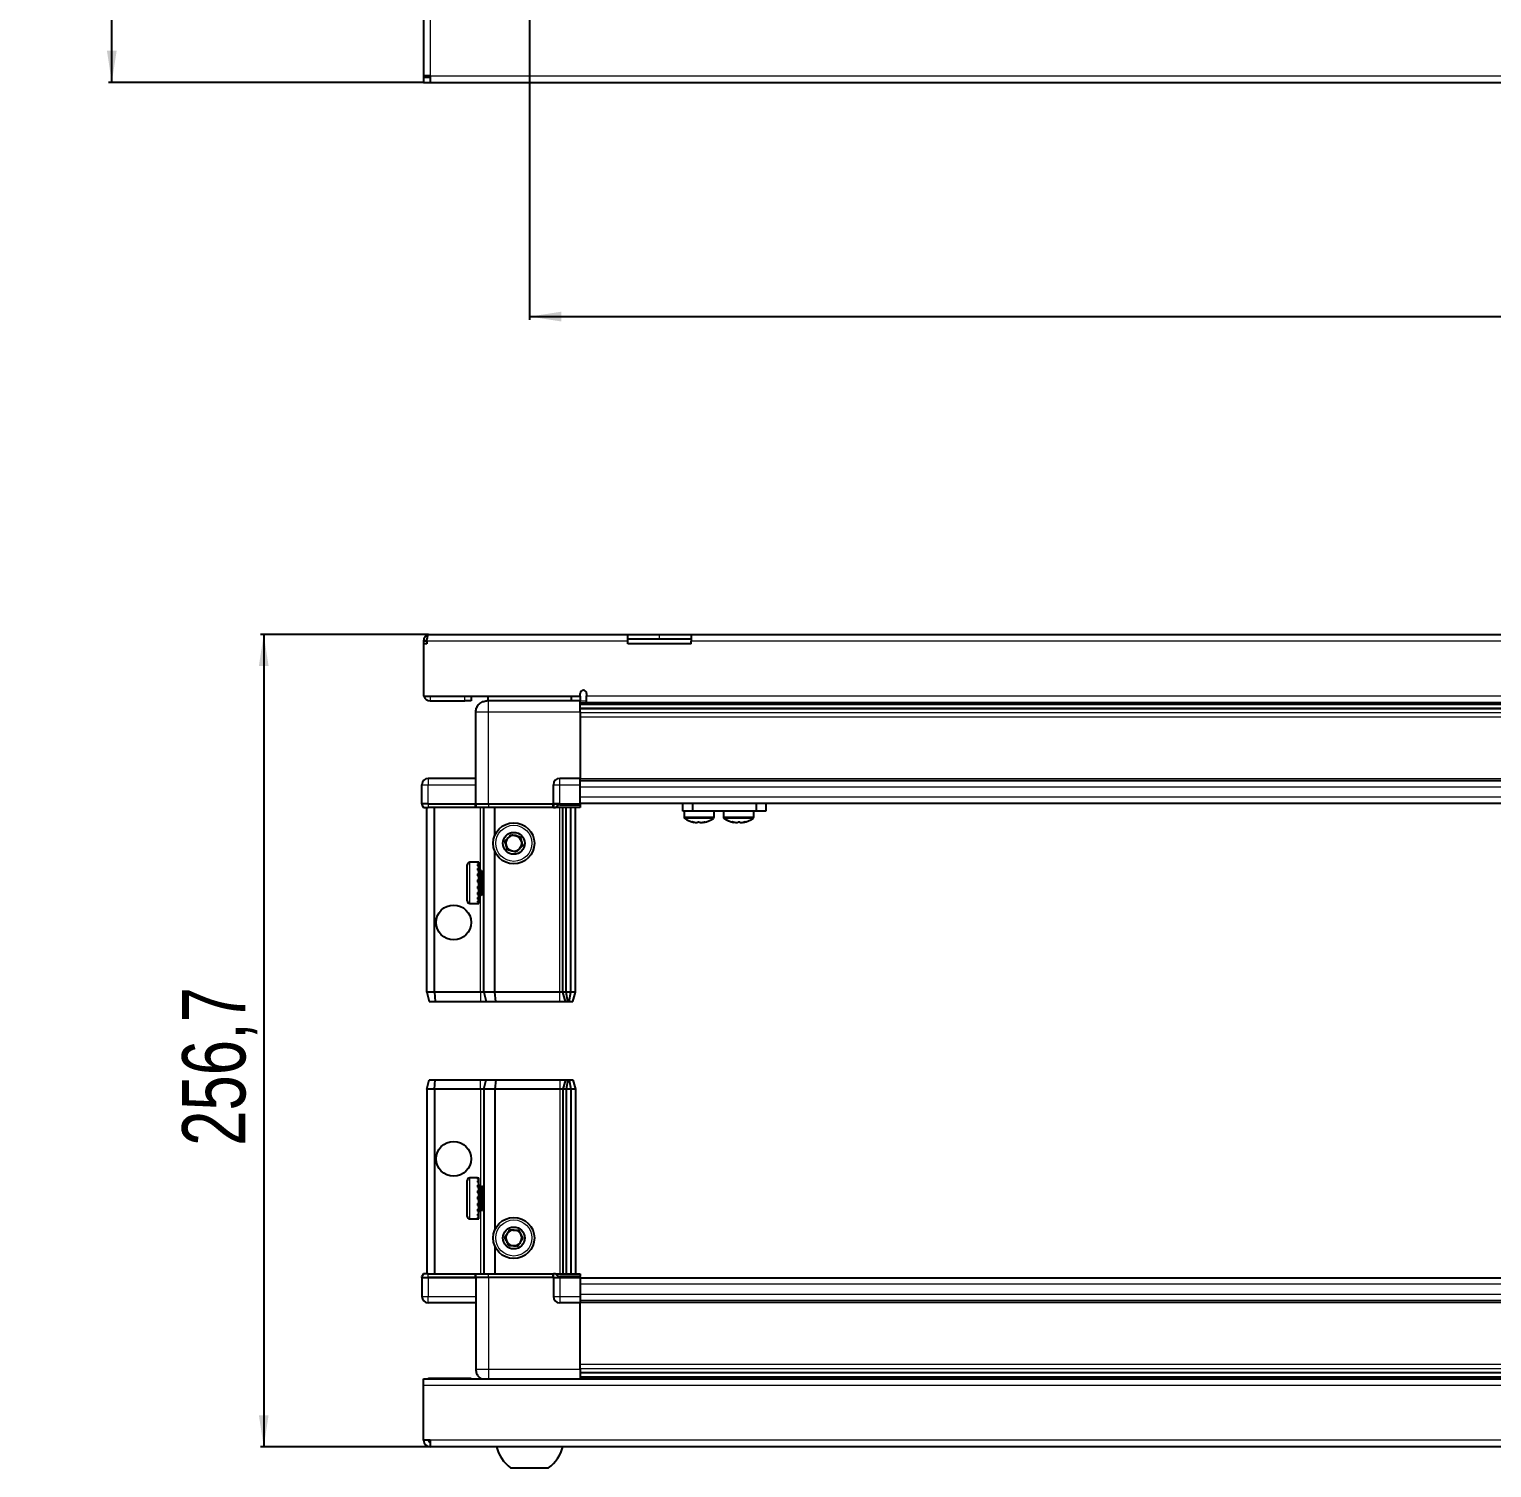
# Model space of a CAD drawing. Header units: millimetres. Extents: x 834 to 3118, y 640 to 2036.
# Drawn here: x 833.7 to 1295.8, y 639.5 to 1094 of the extents above; entities that cross this region are included whole.
import ezdxf

# ---------------------------------------------------------------- set-up
doc = ezdxf.new("R2010")
doc.units = ezdxf.units.MM
doc.layers.add('FORMAT', color=7, linetype='Continuous')
doc.styles.add('SLDTEXTSTYLE0', font='TXT', dxfattribs={"width": 0.75})
doc.dimstyles.new('SLDDIMSTYLE0', dxfattribs={"dimtxt": 20, "dimasz": 10, "dimexe": 0, "dimexo": 0.0625, "dimgap": 5, "dimtad": 2, "dimdec": 1, "dimrnd": 1e-09, "dimzin": 12, "dimdsep": 46, "dimtxsty": 'SLDTEXTSTYLE0', "dimsah": 1, "dimcen": 0.09, "dimadec": 0, "dimazin": 3, "dimtfac": 1, "dimtofl": 0, "dimtmove": 0, "dimatfit": 3, "dimfxl": 0, "dimfrac": 2, "dimtolj": 1, "dimtzin": 12, "dimarcsym": 0})

# ---------------------------------------------------------------- blocks, each defined once
blk = doc.blocks.new('_D')
at = {"layer": 'FORMAT'}
for p, q in [((958.31, 1876.26), (858.82, 1876.26)), ((859.82, 1077.26), (859.82, 1876.26)), ((958.31, 1077.26), (858.82, 1077.26))]:
    blk.add_line(p, q, dxfattribs=at)
for points in [[(859.82, 1876.26), (858.29, 1866.26), (861.36, 1866.26)], [(859.82, 1077.26), (861.36, 1087.26), (858.29, 1087.26)]]:
    blk.add_solid(points, dxfattribs=at)
at = {"layer": 'FORMAT', "insert": (834.04, 1454.59), "char_height": 20, "attachment_point": 1, "rotation": 90, "style": 'SLDTEXTSTYLE0'}
blk.add_mtext('799', dxfattribs=at)
blk = doc.blocks.new('_D_2')
at = {"layer": 'FORMAT'}
for p, q in [((991.82, 1117.75), (991.82, 1002.26)), ((1723.82, 1117.75), (1723.82, 1002.26)), ((991.82, 1003.26), (1723.82, 1003.26))]:
    blk.add_line(p, q, dxfattribs=at)
for points in [[(991.82, 1003.26), (1001.82, 1001.72), (1001.82, 1004.8)], [(1723.82, 1003.26), (1713.82, 1004.8), (1713.82, 1001.72)]]:
    blk.add_solid(points, dxfattribs=at)
at = {"layer": 'FORMAT', "insert": (1335.66, 1029.04), "char_height": 20, "attachment_point": 1, "style": 'SLDTEXTSTYLE0'}
blk.add_mtext('732', dxfattribs=at)
blk = doc.blocks.new('_D_8')
at = {"layer": 'FORMAT'}
for p, q in [((959.91, 902.84), (906.82, 902.84)), ((907.82, 902.84), (907.82, 646.14)), ((960.41, 646.14), (906.82, 646.14))]:
    blk.add_line(p, q, dxfattribs=at)
for points in [[(907.82, 902.84), (906.29, 892.84), (909.36, 892.84)], [(907.82, 646.14), (909.36, 656.14), (906.29, 656.14)]]:
    blk.add_solid(points, dxfattribs=at)
at = {"layer": 'FORMAT', "insert": (882.04, 741.24), "char_height": 20, "attachment_point": 1, "rotation": 90, "style": 'SLDTEXTSTYLE0'}
blk.add_mtext('256,7', dxfattribs=at)

msp = doc.modelspace()

# ---------------------------------------------------------------- linework, layer by layer
at = {"color": 7, "linetype": 'Continuous', "lineweight": 25}
for p, q in [((958.32, 1874.16), (958.32, 1079.36)), ((960.42, 1079.36), (958.32, 1079.36)), ((958.32, 1079.36), (958.32, 1078.76)), ((958.32, 1078.76), (958.32, 1077.26)), ((960.42, 1078.76), (958.32, 1078.76)), ((958.32, 1077.26), (960.42, 1077.26)), ((960.42, 1079.36), (960.42, 1077.26)), ((960.42, 1077.26), (1755.22, 1077.26)), ((959.92, 902.84), (1022.82, 902.84)), ((1022.82, 900.74), (1022.82, 902.84)), ((1022.82, 902.84), (1032.82, 902.84)), ((1032.82, 901.34), (1022.82, 901.34)), ((1032.82, 902.84), (1042.82, 902.84)), ((1042.82, 901.34), (1032.82, 901.34)), ((1042.82, 902.84), (1672.82, 902.84)), ((1042.82, 902.84), (1042.82, 900.74)), ((959.32, 900.74), (958.32, 900.74)), ((958.32, 900.74), (958.32, 899.84)), ((958.32, 899.84), (958.32, 883.34)), ((959.32, 899.84), (958.32, 899.84)), ((959.32, 900.74), (959.32, 899.84)), ((1022.82, 899.84), (1022.82, 900.74)), ((1042.82, 899.84), (1022.82, 899.84)), ((1042.82, 899.84), (1042.82, 900.74)), ((958.32, 883.34), (1007.82, 883.34)), ((973.32, 883.34), (973.32, 881.84)), ((978.57, 883.34), (978.57, 881.84)), ((1005.07, 881.84), (1005.07, 883.34)), ((1007.82, 883.34), (1007.82, 884.19)), ((1007.82, 883.34), (1007.82, 881.84)), ((1009.82, 884.19), (1009.82, 883.44)), ((1009.82, 881.34), (1009.82, 883.44)), ((960.42, 881.84), (971.32, 881.84)), ((973.32, 881.84), (971.32, 881.84)), ((974.82, 849.34), (974.82, 878.34)), ((1007.82, 881.84), (978.82, 881.84)), ((1007.82, 881.19), (1031.7, 881.19)), ((1707.82, 879.39), (1007.82, 879.39)), ((1707.82, 879.36), (1007.82, 879.36)), ((1007.82, 878.34), (1007.82, 857.34)), ((1009.82, 881.34), (1705.82, 881.34)), ((1026.33, 881.34), (1026.33, 881.19)), ((1026.49, 881.34), (1026.49, 881.19)), ((1026.69, 881.34), (1026.69, 881.19)), ((1027.24, 881.34), (1027.24, 881.19)), ((1027.66, 881.34), (1027.66, 881.19)), ((1028.55, 881.34), (1028.55, 881.19)), ((1029.13, 881.34), (1029.13, 881.19)), ((1030.27, 881.34), (1030.27, 881.19)), ((1030.96, 881.34), (1030.96, 881.19)), ((1031.7, 881.19), (1032.24, 881.19)), ((1032.24, 881.34), (1032.24, 881.19)), ((1032.24, 881.19), (1032.25, 881.19)), ((1032.25, 881.19), (1032.98, 881.19)), ((1032.43, 881.34), (1032.43, 881.19)), ((1032.93, 881.34), (1032.93, 881.19)), ((1032.98, 881.34), (1032.98, 881.19)), ((1032.98, 881.19), (1033.95, 881.19)), ((1032.98, 881.19), (1032.98, 881.19)), ((1033.95, 881.19), (1681.7, 881.19)), ((1034.27, 881.34), (1034.27, 881.19)), ((1034.28, 881.34), (1034.28, 881.19)), ((1034.98, 881.34), (1034.98, 881.19)), ((1036.16, 881.34), (1036.16, 881.19)), ((1036.77, 881.34), (1036.77, 881.19)), ((1037.72, 881.34), (1037.72, 881.19)), ((1038.17, 881.34), (1038.17, 881.19)), ((1038.8, 881.34), (1038.8, 881.19)), ((1039.05, 881.34), (1039.05, 881.19)), ((1039.3, 881.34), (1039.3, 881.19)), ((1039.32, 881.34), (1039.32, 881.19)), ((957.82, 849.34), (957.82, 855.34)), ((974.82, 857.34), (959.82, 857.34)), ((999.32, 849.34), (999.32, 855.34)), ((1007.82, 857.34), (1001.32, 857.34)), ((1007.82, 855.34), (1007.82, 857.34)), ((1007.82, 856.69), (1707.82, 856.69)), ((1007.82, 849.34), (1007.82, 855.34)), ((957.82, 849.34), (957.82, 849)), ((959.82, 849.34), (957.82, 849.34)), ((957.82, 849.34), (957.82, 849)), ((957.82, 849.34), (957.82, 849.34)), ((957.82, 849), (958.32, 848.14)), ((957.82, 849), (958.32, 848.14)), ((958.32, 848.14), (959.82, 848.14)), ((959.32, 789.84), (959.32, 848.14)), ((959.82, 849.34), (974.62, 849.34)), ((974.62, 848.14), (959.82, 848.14)), ((961.82, 789.84), (961.82, 848.14)), ((974.62, 849.34), (974.82, 849.34)), ((974.82, 848.14), (974.62, 848.14)), ((974.82, 849.34), (974.82, 848.14)), ((974.82, 849.34), (978.82, 849.34)), ((978.82, 848.14), (974.82, 848.14)), ((977.32, 789.84), (977.32, 848.14)), ((978.82, 849.34), (999.12, 849.34)), ((999.12, 848.14), (978.82, 848.14)), ((980.82, 839.34), (980.82, 848.14)), ((999.12, 849.34), (999.32, 849.34)), ((999.32, 848.14), (999.12, 848.14)), ((999.32, 849.34), (999.32, 848.14)), ((1001.32, 849.34), (999.32, 849.34)), ((999.32, 849.34), (1001.32, 849.34)), ((999.32, 848.14), (1000, 848.14)), ((1007.82, 848.14), (1000, 848.14)), ((1001.32, 849.34), (1007.82, 849.34)), ((1001.32, 849), (1007.82, 849)), ((1002.32, 789.84), (1002.32, 848.14)), ((1003.32, 789.84), (1003.32, 848.14)), ((1004.82, 789.84), (1004.82, 848.14)), ((1006.32, 789.84), (1006.32, 848.14)), ((1007.82, 849.49), (1707.82, 849.49)), ((1007.82, 849.34), (1007.82, 849)), ((1007.82, 849), (1007.82, 848.14)), ((1040.27, 846.99), (1040.27, 849.49)), ((1043.27, 846.99), (1040.27, 846.99)), ((1040.62, 846.99), (1040.62, 845.08)), ((1043.27, 849.49), (1043.27, 846.99)), ((1063.47, 846.99), (1043.27, 846.99)), ((1050.12, 845.08), (1050.12, 846.99)), ((1053.07, 846.99), (1053.07, 845.08)), ((1053.12, 846.99), (1053.12, 845.08)), ((1062.62, 845.08), (1062.62, 846.99)), ((1063.47, 846.99), (1063.47, 849.49)), ((1066.47, 846.99), (1063.47, 846.99)), ((1066.47, 849.49), (1066.47, 846.99)), ((980.82, 789.84), (980.82, 834.34)), ((972.12, 818.64), (972.12, 830.04)), ((975.82, 830.84), (972.92, 830.84)), ((975.32, 830.74), (975.82, 830.74)), ((975.32, 830.74), (975.32, 830.58)), ((975.32, 830.58), (975.82, 830.58)), ((975.32, 830.09), (975.82, 830.09)), ((975.32, 830.09), (975.32, 829.71)), ((975.32, 829.71), (975.82, 829.71)), ((975.32, 828.87), (975.82, 828.87)), ((975.32, 828.87), (975.32, 828.32)), ((975.32, 828.32), (975.82, 828.32)), ((975.32, 827.21), (975.82, 827.21)), ((975.32, 827.21), (975.32, 826.53)), ((975.82, 830.74), (975.82, 830.84)), ((975.82, 830.58), (975.82, 830.74)), ((975.82, 830.09), (975.82, 830.58)), ((975.82, 829.71), (975.82, 830.09)), ((975.82, 828.87), (975.82, 829.71)), ((975.82, 828.32), (975.82, 828.87)), ((975.92, 828.74), (975.82, 828.74)), ((975.82, 827.21), (975.82, 828.32)), ((975.82, 826.53), (975.82, 827.21)), ((975.92, 827.22), (975.92, 828.74)), ((975.92, 819.94), (975.92, 827.22)), ((976.81, 827.65), (976.32, 828.34)), ((976.32, 820.34), (976.32, 828.34)), ((977.29, 828.34), (976.81, 827.65)), ((976.81, 821.03), (976.81, 827.65)), ((977.32, 828.34), (977.29, 828.34)), ((977.29, 820.34), (977.29, 828.34)), ((975.32, 826.53), (975.82, 826.53)), ((975.32, 825.27), (975.82, 825.27)), ((975.32, 825.27), (975.32, 824.53)), ((975.32, 824.97), (975.82, 824.97)), ((975.32, 824.53), (975.82, 824.53)), ((975.32, 823.24), (975.82, 823.24)), ((975.32, 823.24), (975.32, 822.52)), ((975.32, 823.1), (975.82, 823.1)), ((975.32, 822.52), (975.82, 822.52)), ((975.82, 825.27), (975.82, 826.53)), ((975.82, 824.97), (975.82, 825.27)), ((975.82, 823.24), (975.82, 824.53)), ((975.82, 822.52), (975.82, 823.1)), ((975.82, 821.31), (975.82, 822.52)), ((972.92, 817.84), (975.82, 817.84)), ((975.32, 821.31), (975.82, 821.31)), ((975.32, 821.31), (975.32, 820.68)), ((975.32, 820.68), (975.82, 820.68)), ((975.32, 819.68), (975.82, 819.68)), ((975.32, 819.68), (975.32, 819.2)), ((975.32, 819.2), (975.82, 819.2)), ((975.32, 818.51), (975.82, 818.51)), ((975.32, 818.51), (975.32, 818.22)), ((975.32, 818.22), (975.82, 818.22)), ((975.32, 817.9), (975.82, 817.9)), ((975.32, 817.9), (975.32, 817.84)), ((975.32, 817.84), (975.82, 817.84)), ((975.82, 820.68), (975.82, 821.31)), ((975.82, 819.68), (975.82, 820.68)), ((975.82, 819.94), (975.92, 819.94)), ((975.82, 819.2), (975.82, 819.68)), ((975.82, 818.51), (975.82, 819.2)), ((975.82, 818.22), (975.82, 818.51)), ((975.82, 817.9), (975.82, 818.22)), ((975.82, 817.84), (975.82, 817.9)), ((975.82, 817.84), (975.82, 817.84)), ((976.32, 820.34), (976.81, 821.03)), ((976.81, 821.03), (977.29, 820.34)), ((977.29, 820.34), (977.32, 820.34)), ((961.82, 789.84), (959.32, 789.84)), ((959.32, 789.84), (960.13, 786.84)), ((960.13, 786.84), (961.98, 786.84)), ((976.32, 789.84), (961.82, 789.84)), ((961.82, 789.84), (961.98, 786.84)), ((961.98, 786.84), (976.32, 786.84)), ((977.32, 789.84), (976.32, 789.84)), ((976.32, 786.84), (978.13, 786.84)), ((980.82, 789.84), (977.32, 789.84)), ((977.32, 789.84), (978.13, 786.84)), ((978.13, 786.84), (981.16, 786.84)), ((1001.32, 789.84), (980.82, 789.84)), ((981.16, 786.84), (980.82, 789.84)), ((981.16, 786.84), (1001.32, 786.84)), ((1002.32, 789.84), (1001.32, 789.84)), ((1001.32, 786.84), (1003.13, 786.84)), ((1003.32, 789.84), (1002.32, 789.84)), ((1003.13, 786.84), (1002.32, 789.84)), ((1003.13, 786.84), (1003.87, 786.84)), ((1004.82, 789.84), (1003.32, 789.84)), ((1003.87, 786.84), (1003.32, 789.84)), ((1003.87, 786.84), (1004.37, 786.84)), ((1004.37, 786.84), (1004.82, 789.84)), ((1004.37, 786.84), (1005.52, 786.84)), ((1006.32, 789.84), (1004.82, 789.84)), ((1005.52, 786.84), (1006.32, 789.84)), ((959.32, 759.14), (960.13, 762.14)), ((959.32, 759.14), (959.32, 700.84)), ((961.82, 759.14), (959.32, 759.14)), ((960.13, 762.14), (961.98, 762.14)), ((961.82, 759.14), (961.98, 762.14)), ((976.32, 759.14), (961.82, 759.14)), ((961.82, 759.14), (961.82, 700.84)), ((961.98, 762.14), (976.32, 762.14)), ((976.32, 762.14), (978.13, 762.14)), ((977.32, 759.14), (976.32, 759.14)), ((977.32, 759.14), (978.13, 762.14)), ((980.82, 759.14), (977.32, 759.14)), ((977.32, 759.14), (977.32, 700.84)), ((978.13, 762.14), (981.16, 762.14)), ((981.16, 762.14), (980.82, 759.14)), ((980.82, 759.14), (980.82, 714.64)), ((1001.32, 759.14), (980.82, 759.14)), ((981.16, 762.14), (1001.32, 762.14)), ((1001.32, 762.14), (1003.13, 762.14)), ((1002.32, 759.14), (1001.32, 759.14)), ((1003.13, 762.14), (1002.32, 759.14)), ((1003.32, 759.14), (1002.32, 759.14)), ((1002.32, 759.14), (1002.32, 700.84)), ((1003.13, 762.14), (1003.87, 762.14)), ((1003.87, 762.14), (1003.32, 759.14)), ((1003.32, 759.14), (1003.32, 700.84)), ((1004.82, 759.14), (1003.32, 759.14)), ((1003.87, 762.14), (1004.37, 762.14)), ((1004.37, 762.14), (1004.82, 759.14)), ((1004.37, 762.14), (1005.52, 762.14)), ((1004.82, 759.14), (1004.82, 700.84)), ((1006.32, 759.14), (1004.82, 759.14)), ((1005.52, 762.14), (1006.32, 759.14)), ((1006.32, 759.14), (1006.32, 700.84)), ((972.12, 718.94), (972.12, 730.34)), ((975.32, 731.14), (972.92, 731.14)), ((975.32, 731.14), (975.32, 731.13)), ((975.32, 731.13), (975.82, 731.13)), ((975.32, 730.94), (975.82, 730.94)), ((975.32, 730.94), (975.32, 730.72)), ((975.32, 730.72), (975.82, 730.72)), ((975.32, 730.15), (975.82, 730.15)), ((975.32, 730.15), (975.32, 729.72)), ((975.82, 730.94), (975.82, 731.13)), ((975.82, 730.72), (975.82, 730.94)), ((975.82, 730.15), (975.82, 730.72)), ((975.82, 729.72), (975.82, 730.15)), ((975.32, 729.72), (975.82, 729.72)), ((975.32, 728.81), (975.82, 728.81)), ((975.32, 728.81), (975.32, 728.22)), ((975.32, 728.22), (975.82, 728.22)), ((975.32, 727.07), (975.82, 727.07)), ((975.32, 727.07), (975.32, 726.37)), ((975.32, 726.37), (975.82, 726.37)), ((975.82, 728.81), (975.82, 729.72)), ((975.92, 729.04), (975.82, 729.04)), ((975.82, 728.22), (975.82, 728.81)), ((975.82, 727.07), (975.82, 728.22)), ((975.82, 726.37), (975.82, 727.07)), ((975.82, 725.09), (975.82, 726.37)), ((975.92, 720.24), (975.92, 729.04)), ((976.81, 727.95), (976.32, 728.64)), ((976.32, 720.64), (976.32, 728.64)), ((977.29, 728.64), (976.81, 727.95)), ((976.81, 721.33), (976.81, 727.95)), ((977.32, 728.64), (977.29, 728.64)), ((977.29, 720.64), (977.29, 728.64)), ((975.32, 725.09), (975.82, 725.09)), ((975.32, 725.09), (975.32, 724.35)), ((975.32, 724.94), (975.82, 724.94)), ((975.32, 724.44), (975.82, 724.44)), ((975.32, 724.35), (975.82, 724.35)), ((975.32, 723.06), (975.82, 723.06)), ((975.32, 723.06), (975.32, 722.36)), ((975.32, 722.36), (975.82, 722.36)), ((975.32, 721.19), (975.82, 721.19)), ((975.32, 721.19), (975.32, 720.59)), ((975.82, 724.94), (975.82, 725.09)), ((975.82, 724.35), (975.82, 724.44)), ((975.82, 723.06), (975.82, 724.35)), ((975.82, 722.36), (975.82, 723.06)), ((975.82, 721.19), (975.82, 722.36)), ((975.82, 720.59), (975.82, 721.19)), ((976.32, 720.64), (976.81, 721.33)), ((976.81, 721.33), (977.29, 720.64)), ((972.92, 718.14), (975.32, 718.14)), ((975.32, 720.59), (975.82, 720.59)), ((975.32, 719.66), (975.82, 719.66)), ((975.32, 719.66), (975.32, 719.21)), ((975.32, 719.21), (975.82, 719.21)), ((975.32, 718.61), (975.82, 718.61)), ((975.32, 718.61), (975.32, 718.37)), ((975.32, 718.37), (975.82, 718.37)), ((975.32, 718.15), (975.82, 718.15)), ((975.32, 718.15), (975.32, 718.14)), ((975.32, 718.14), (975.82, 718.14)), ((975.82, 719.66), (975.82, 720.59)), ((975.82, 720.24), (975.92, 720.24)), ((975.82, 719.21), (975.82, 719.66)), ((975.82, 718.61), (975.82, 719.21)), ((975.82, 718.37), (975.82, 718.61)), ((975.82, 718.15), (975.82, 718.37)), ((975.82, 718.14), (975.82, 718.15)), ((977.29, 720.64), (977.32, 720.64)), ((980.82, 709.64), (980.82, 700.84)), ((958.32, 700.84), (957.82, 699.97)), ((957.82, 699.64), (957.82, 699.97)), ((957.82, 699.64), (959.82, 699.64)), ((957.82, 699.64), (957.82, 693.64)), ((959.82, 700.84), (958.32, 700.84)), ((959.82, 700.84), (974.62, 700.84)), ((974.62, 699.64), (959.82, 699.64)), ((959.82, 699.64), (974.62, 699.64)), ((974.62, 700.84), (974.82, 700.84)), ((974.82, 699.64), (974.62, 699.64)), ((974.82, 699.64), (974.82, 700.84)), ((974.82, 700.84), (978.82, 700.84)), ((978.82, 699.64), (974.82, 699.64)), ((974.82, 699.64), (974.82, 670.64)), ((978.82, 700.84), (999.12, 700.84)), ((999.12, 699.64), (978.82, 699.64)), ((999.12, 700.84), (999.32, 700.84)), ((999.32, 699.64), (999.12, 699.64)), ((999.32, 699.64), (999.32, 700.84)), ((1000, 700.84), (999.32, 700.84)), ((999.32, 699.64), (1001.32, 699.64)), ((999.32, 699.64), (999.32, 693.64)), ((1000, 700.84), (1007.82, 700.84)), ((1007.82, 699.97), (1001.32, 699.97)), ((1007.82, 699.64), (1001.32, 699.64)), ((1001.32, 699.64), (1007.82, 699.64)), ((1007.82, 700.84), (1007.82, 699.97)), ((1007.82, 699.97), (1007.82, 699.97)), ((1007.82, 699.64), (1007.82, 699.97)), ((1007.82, 699.64), (1007.82, 699.64)), ((1007.82, 699.64), (1007.82, 693.64)), ((1707.82, 699.49), (1007.82, 699.49)), ((1007.82, 693.64), (1007.82, 691.64)), ((974.82, 691.64), (959.82, 691.64)), ((1007.82, 691.64), (1001.32, 691.64)), ((1707.82, 692.29), (1007.82, 692.29)), ((1007.82, 670.64), (1007.82, 691.64)), ((958.32, 665.54), (958.32, 667.64)), ((958.32, 667.64), (1757.32, 667.64)), ((958.32, 648.24), (958.32, 665.54)), ((973.32, 667.74), (960.42, 667.74)), ((973.32, 667.74), (973.32, 667.64)), ((1007.82, 669.61), (1707.82, 669.61)), ((1007.82, 669.58), (1707.82, 669.58)), ((1031.7, 667.79), (1007.82, 667.79)), ((1026.32, 667.64), (1026.32, 667.79)), ((1026.36, 667.64), (1026.36, 667.79)), ((1026.63, 667.64), (1026.63, 667.79)), ((1026.9, 667.64), (1026.9, 667.79)), ((1027.55, 667.64), (1027.55, 667.79)), ((1028.01, 667.64), (1028.01, 667.79)), ((1028.98, 667.64), (1028.98, 667.79)), ((1029.6, 667.64), (1029.6, 667.79)), ((1030.78, 667.64), (1030.78, 667.79)), ((1031.44, 667.64), (1031.44, 667.79)), ((1031.5, 667.64), (1031.5, 667.79)), ((1032.79, 667.79), (1031.7, 667.79)), ((1033.52, 667.79), (1032.79, 667.79)), ((1032.79, 667.64), (1032.79, 667.79)), ((1032.79, 667.79), (1032.79, 667.79)), ((1032.8, 667.64), (1032.8, 667.79)), ((1033.3, 667.64), (1033.3, 667.79)), ((1033.53, 667.79), (1033.52, 667.79)), ((1033.53, 667.64), (1033.53, 667.79)), ((1033.95, 667.79), (1033.53, 667.79)), ((1681.7, 667.79), (1033.95, 667.79)), ((1034.8, 667.64), (1034.8, 667.79)), ((1035.49, 667.64), (1035.49, 667.79)), ((1036.62, 667.64), (1036.62, 667.79)), ((1037.19, 667.64), (1037.19, 667.79)), ((1038.06, 667.64), (1038.06, 667.79)), ((1038.47, 667.64), (1038.47, 667.79)), ((1039, 667.64), (1039, 667.79)), ((1039.19, 667.64), (1039.19, 667.79)), ((1039.32, 667.64), (1039.32, 667.79)), ((960.42, 648.24), (958.32, 648.24)), ((960.42, 648.24), (960.42, 646.14)), ((1755.22, 646.14), (960.42, 646.14)), ((985.82, 639.54), (997.82, 639.54))]:
    msp.add_line(p, q, dxfattribs=at)
at = {"color": 8, "linetype": 'Continuous', "lineweight": 18}
for p, q in [((960.42, 1874.16), (960.42, 1079.36)), ((960.42, 1079.36), (1755.22, 1079.36)), ((1032.82, 901.34), (1032.82, 902.84)), ((1022.82, 900.74), (959.32, 900.74)), ((1672.82, 900.74), (1042.82, 900.74)), ((960.42, 883.34), (960.42, 881.84)), ((971.32, 881.84), (971.32, 883.34)), ((1009.82, 883.44), (1705.82, 883.44)), ((978.82, 878.34), (1007.82, 878.34)), ((978.82, 849.34), (978.82, 878.34)), ((1007.82, 881.84), (1009.82, 881.84)), ((1707.82, 880.6), (1007.82, 880.6)), ((1007.82, 878.15), (1707.82, 878.15)), ((1707.82, 876.74), (1007.82, 876.74)), ((957.82, 855.34), (959.82, 855.34)), ((959.82, 857.34), (959.82, 855.34)), ((959.82, 849.34), (959.82, 855.34)), ((959.82, 855.34), (974.82, 855.34)), ((999.32, 855.34), (1001.32, 855.34)), ((1001.32, 855.34), (1001.32, 857.34)), ((1001.32, 855.34), (1007.82, 855.34)), ((1001.32, 849.34), (1001.32, 855.34)), ((1007.82, 857.34), (1707.82, 857.34)), ((1007.82, 854.69), (1707.82, 854.69)), ((1007.82, 851.49), (1707.82, 851.49)), ((959.82, 849.34), (959.82, 848.14)), ((974.62, 848.14), (974.62, 849.34)), ((976.32, 828.34), (976.32, 848.14)), ((978.82, 849.34), (978.82, 848.14)), ((999.12, 848.14), (999.12, 849.34)), ((1001.32, 849.34), (1001.32, 849)), ((1001.32, 789.84), (1001.32, 848.14)), ((1050.12, 845.08), (1040.62, 845.08)), ((1049.93, 844.71), (1040.82, 844.71)), ((1053.12, 845.08), (1053.07, 845.08)), ((1062.62, 845.08), (1053.12, 845.08)), ((1053.32, 844.71), (1053.27, 844.71)), ((1062.43, 844.71), (1053.32, 844.71)), ((972.92, 817.84), (972.92, 830.84)), ((976.32, 789.84), (976.32, 820.34)), ((976.32, 789.84), (976.32, 786.84)), ((1001.32, 786.84), (1001.32, 789.84)), ((976.32, 759.14), (976.32, 762.14)), ((976.32, 759.14), (976.32, 728.64)), ((1001.32, 762.14), (1001.32, 759.14)), ((1001.32, 759.14), (1001.32, 700.84)), ((972.92, 718.14), (972.92, 731.14)), ((976.32, 720.64), (976.32, 700.84)), ((959.82, 699.64), (959.82, 700.84)), ((959.82, 699.64), (959.82, 693.64)), ((974.62, 699.64), (974.62, 700.84)), ((978.82, 699.64), (978.82, 700.84)), ((978.82, 699.64), (978.82, 670.64)), ((999.12, 699.64), (999.12, 700.84)), ((1001.32, 699.64), (1001.32, 699.97)), ((1001.32, 699.64), (1001.32, 693.64)), ((1007.82, 699.64), (1007.82, 699.97)), ((957.82, 693.64), (959.82, 693.64)), ((959.82, 693.64), (974.82, 693.64)), ((959.82, 691.64), (959.82, 693.64)), ((999.32, 693.64), (1001.32, 693.64)), ((1001.32, 693.64), (1007.82, 693.64)), ((1001.32, 693.64), (1001.32, 691.64)), ((1707.82, 697.49), (1007.82, 697.49)), ((1707.82, 694.29), (1007.82, 694.29)), ((1707.82, 691.64), (1007.82, 691.64)), ((978.82, 670.64), (1007.82, 670.64)), ((1007.82, 672.23), (1707.82, 672.23)), ((1707.82, 670.82), (1007.82, 670.82)), ((1757.32, 665.54), (958.32, 665.54)), ((960.42, 667.64), (960.42, 667.74)), ((1007.82, 668.37), (1707.82, 668.37)), ((1755.22, 648.24), (960.42, 648.24))]:
    msp.add_line(p, q, dxfattribs=at)
at = {"color": 7, "linetype": 'Continuous', "lineweight": 25, "flags": 128}
msp.add_lwpolyline([(960.42, 667.74), (960.01, 667.7), (959.78, 667.64)], dxfattribs=at)
at = {"color": 7, "linetype": 'Continuous', "lineweight": 25}
for centre, radius in [((986.82, 836.84), 6.5), ((986.82, 836.84), 3.46), ((967.82, 811.84), 5.5), ((967.82, 737.14), 5.5), ((986.82, 712.14), 6.5), ((986.82, 712.14), 3.46)]:
    msp.add_circle(centre, radius, dxfattribs=at)
at = {"color": 8, "linetype": 'Continuous', "lineweight": 18}
for centre in [(986.82, 836.84), (986.82, 712.14)]:
    msp.add_circle(centre, 5.7, dxfattribs=at)
at = {"color": 7, "linetype": 'Continuous', "lineweight": 25}
for centre, radius, start, end in [((960.42, 883.94), 2.1, 196.6015, 270), ((1008.82, 884.19), 1, 0, 180), ((959.82, 855.34), 2, 90, 180), ((1001.32, 855.34), 2, 90, 180), ((1041.07, 845.08), 0.45, 180, 235.2821), ((1045.37, 851.29), 8, 235.2821, 258.9392), ((1045.37, 851.29), 8, 281.0076, 304.7179), ((1049.67, 845.08), 0.45, 304.7179, 0), ((1053.52, 845.08), 0.45, 180, 235.2821), ((1053.57, 845.08), 0.45, 180, 235.2821), ((1057.82, 851.29), 8, 235.2821, 256.5411), ((1057.87, 851.29), 8, 235.2821, 259.0625), ((1057.87, 851.29), 8, 280.8753, 304.7179), ((1062.17, 845.08), 0.45, 304.7179, 0), ((986.82, 836.84), 2.5, 134.9221, 194.9221), ((986.82, 836.84), 2.5, 74.9221, 134.9221), ((986.82, 836.84), 2.5, 14.9221, 74.9221), ((986.82, 836.84), 2.5, 314.9221, 14.9221), ((986.82, 836.84), 2.5, 194.9221, 254.9221), ((986.82, 836.84), 2.5, 254.9221, 314.9221), ((972.92, 830.04), 0.8, 90, 180), ((976.32, 828.74), 0.4, 180, 270), ((972.92, 818.64), 0.8, 180, 270), ((976.32, 819.94), 0.4, 90, 180), ((972.92, 730.34), 0.8, 90, 180), ((976.32, 729.04), 0.4, 180, 270), ((972.92, 718.94), 0.8, 180, 270), ((976.32, 720.24), 0.4, 90, 180), ((986.82, 712.14), 2.5, 147.376, 207.376), ((986.82, 712.14), 2.5, 87.376, 147.376), ((986.82, 712.14), 2.5, 27.376, 87.376), ((986.82, 712.14), 2.5, 327.376, 27.376), ((986.82, 712.14), 2.5, 207.376, 267.376), ((986.82, 712.14), 2.5, 267.376, 327.376), ((959.82, 693.64), 2, 180, 270), ((1001.32, 693.64), 2, 180, 270), ((960.42, 648.24), 2.1, 180, 270), ((960.42, 648.24), 0.6, 180, 270), ((992.85, 649.16), 11.91, 194.7004, 233.8734), ((990.8, 649.16), 11.91, 306.1266, 345.2996)]:
    msp.add_arc(centre, radius, start, end, dxfattribs=at)
for centre, start_param, end_param in [((1001.32, 845.54), 0, 0.722734), ((1001.32, 703.43), 2.418858, 3.141593)]:
    msp.add_ellipse(centre, major_axis=(0, 3.46), ratio=0.57735, start_param=start_param, end_param=end_param, dxfattribs=at)
for points, knots in [([(959.92, 902.74), (959.84, 902.73), (959.52, 902.69), (959.04, 902.36), (958.57, 901.81), (958.35, 901.23), (958.33, 900.86), (958.32, 900.74)], [0, 0, 0, 0, 0.0862, 0.345314, 0.604426, 0.863537, 1, 1, 1, 1]), ([(959.32, 900.74), (959.37, 900.99), (959.46, 901.48), (959.59, 902.12), (959.72, 902.59), (959.84, 902.81), (959.9, 902.83), (959.92, 902.84)], [0, 0, 0, 0, 0.2302553, 0.4485219, 0.6667858, 0.8850496, 1, 1, 1, 1]), ([(974.82, 878.34), (974.87, 878.78), (974.94, 879.45), (975.38, 880.27), (975.83, 880.83), (976.39, 881.28), (977.21, 881.72), (977.88, 881.79), (978.32, 881.84)], [0, 0, 0, 0, 0.2394568, 0.3683607, 0.5, 0.6316393, 0.7605432, 1, 1, 1, 1]), ([(978.82, 881.84), (978.76, 881.84), (978.63, 881.84), (978.46, 881.84), (978.35, 881.84), (978.33, 881.84), (978.32, 881.84)], [0, 0, 0, 0, 0.249394, 0.500333, 0.750167, 1, 1, 1, 1]), ([(1007.82, 878.34), (1007.82, 878.73), (1007.82, 879.52), (1007.82, 880.57), (1007.82, 881.36), (1007.82, 881.78), (1007.82, 881.82), (1007.82, 881.84)], [0, 0, 0, 0, 0.214694, 0.429388, 0.644082, 0.858775, 1, 1, 1, 1]), ([(1043.87, 843.43), (1043.87, 843.43), (1043.87, 843.43), (1043.74, 843.46), (1043.56, 843.51), (1043.41, 843.56), (1043.33, 843.6), (1043.32, 843.61), (1043.32, 843.61), (1043.33, 843.61), (1043.36, 843.61), (1043.43, 843.59), (1043.72, 843.52), (1044.1, 843.45), (1044.51, 843.42), (1044.79, 843.45), (1044.94, 843.51), (1045.04, 843.58), (1045.12, 843.6), (1045.14, 843.61), (1045.16, 843.61), (1045.18, 843.61), (1045.22, 843.6), (1045.33, 843.57), (1045.48, 843.5), (1045.71, 843.44), (1046, 843.42), (1046.35, 843.44), (1046.65, 843.49), (1046.9, 843.54), (1047.01, 843.57), (1047.09, 843.59), (1047.15, 843.6), (1047.19, 843.61), (1047.2, 843.61), (1047.21, 843.61), (1047.21, 843.61)], [0, 0, 0, 0, 0.026098, 0.079837, 0.137205, 0.178357, 0.199039, 0.20334, 0.207689, 0.210723, 0.214544, 0.22148, 0.248602, 0.355777, 0.404897, 0.454423, 0.54605, 0.591404, 0.597119, 0.601325, 0.604382, 0.607444, 0.611991, 0.624229, 0.678519, 0.75975, 0.804305, 0.849026, 0.923625, 0.95136, 0.968708, 0.979996, 0.991142, 0.995473, 0.998845, 1, 1, 1, 1]), ([(1047.21, 843.61), (1047.21, 843.61), (1047.22, 843.61), (1047.22, 843.6), (1047.18, 843.57), (1047.03, 843.5), (1046.9, 843.45), (1046.84, 843.42), (1046.89, 843.43), (1046.91, 843.43)], [0, 0, 0, 0, 0.015183, 0.036536, 0.0957, 0.360142, 0.675239, 0.874535, 1, 1, 1, 1]), ([(1056.36, 843.43), (1056.37, 843.43), (1056.38, 843.43), (1056.24, 843.47), (1056.08, 843.54), (1055.97, 843.59), (1055.96, 843.61), (1055.97, 843.61), (1055.98, 843.61), (1056.01, 843.6), (1056.1, 843.59), (1056.43, 843.51), (1056.86, 843.43), (1057.29, 843.42), (1057.51, 843.46), (1057.68, 843.51), (1057.8, 843.56), (1057.88, 843.6), (1057.93, 843.61), (1057.96, 843.61), (1057.98, 843.61), (1058.01, 843.61), (1058.06, 843.59), (1058.2, 843.52), (1058.35, 843.45), (1058.66, 843.42), (1059.04, 843.45), (1059.43, 843.51), (1059.72, 843.58), (1059.83, 843.6), (1059.86, 843.61), (1059.87, 843.61), (1059.87, 843.61), (1059.87, 843.6), (1059.81, 843.57), (1059.64, 843.5), (1059.44, 843.44), (1059.4, 843.43), (1059.39, 843.43)], [0, 0, 0, 0, 0.0283629, 0.0806823, 0.1383562, 0.1672924, 0.1709175, 0.1737955, 0.1766977, 0.1800498, 0.1863992, 0.2130773, 0.319019, 0.3539804, 0.3992833, 0.4476446, 0.4823368, 0.4997721, 0.5033973, 0.5070643, 0.5096216, 0.5128427, 0.5186896, 0.5415539, 0.6319042, 0.6733129, 0.7150637, 0.7923067, 0.8305407, 0.8353583, 0.8389044, 0.8414812, 0.8440625, 0.8478955, 0.8582124, 0.9039802, 0.9724588, 1, 1, 1, 1]), ([(984.04, 837.59), (984.4, 837.95), (985.09, 838.63), (985.76, 839.31), (986.08, 839.63)], [0, 0, 0, 0, 0.534686, 1, 1, 1, 1]), ([(984.78, 834.8), (984.69, 835.13), (984.48, 835.93), (984.22, 836.89), (984.07, 837.47), (984.04, 837.59)], [0, 0, 0, 0, 0.362901, 0.866875, 1, 1, 1, 1]), ([(986.08, 839.63), (986.58, 839.49), (987.51, 839.24), (988.44, 838.99), (988.87, 838.87)], [0, 0, 0, 0, 0.534686, 1, 1, 1, 1]), ([(988.87, 838.87), (988.9, 838.75), (989.05, 838.18), (989.31, 837.21), (989.52, 836.42), (989.61, 836.08)], [0, 0, 0, 0, 0.133125, 0.637099, 1, 1, 1, 1]), ([(987.57, 834.05), (987.07, 834.18), (986.14, 834.43), (985.21, 834.68), (984.78, 834.8)], [0, 0, 0, 0, 0.534686, 1, 1, 1, 1]), ([(989.61, 836.08), (989.25, 835.72), (988.56, 835.04), (987.88, 834.36), (987.57, 834.05)], [0, 0, 0, 0, 0.534686, 1, 1, 1, 1]), ([(983.94, 712.27), (984.22, 712.7), (984.74, 713.51), (985.26, 714.32), (985.5, 714.7)], [0, 0, 0, 0, 0.534686, 1, 1, 1, 1]), ([(985.27, 709.7), (985.21, 709.82), (984.94, 710.35), (984.48, 711.23), (984.1, 711.96), (983.94, 712.27)], [0, 0, 0, 0, 0.133125, 0.637099, 1, 1, 1, 1]), ([(985.5, 714.7), (986.01, 714.68), (986.98, 714.63), (987.93, 714.59), (988.38, 714.57)], [0, 0, 0, 0, 0.5346859, 1, 1, 1, 1]), ([(989.71, 712), (989.43, 711.57), (988.91, 710.76), (988.39, 709.95), (988.15, 709.57)], [0, 0, 0, 0, 0.534686, 1, 1, 1, 1]), ([(988.38, 714.57), (988.54, 714.26), (988.92, 713.53), (989.38, 712.65), (989.65, 712.11), (989.71, 712)], [0, 0, 0, 0, 0.362901, 0.866875, 1, 1, 1, 1]), ([(988.15, 709.57), (987.64, 709.6), (986.67, 709.64), (985.71, 709.68), (985.27, 709.7)], [0, 0, 0, 0, 0.5346859, 1, 1, 1, 1]), ([(974.82, 670.64), (974.87, 670.2), (974.94, 669.52), (975.38, 668.7), (975.84, 668.15), (976.24, 667.79), (976.5, 667.66), (976.55, 667.64)], [0, 0, 0, 0, 0.363018, 0.558438, 0.758004, 0.95757, 1, 1, 1, 1]), ([(1007.82, 670.64), (1007.82, 670.24), (1007.82, 669.45), (1007.82, 668.43), (1007.82, 667.8), (1007.82, 667.65), (1007.82, 667.64)], [0, 0, 0, 0, 0.3255201, 0.6510403, 0.9765604, 1, 1, 1, 1])]:
    msp.add_open_spline(points, degree=3, knots=knots, dxfattribs=at)
at = {"color": 8, "linetype": 'Continuous', "lineweight": 18}
for points in [[(974.82, 878.34), (974.88, 878.34), (975, 878.34), (975.93, 878.34), (977.25, 878.34), (978.3, 878.34), (978.82, 878.34)], [(974.82, 670.64), (974.88, 670.64), (975, 670.64), (975.93, 670.64), (977.25, 670.64), (978.3, 670.64), (978.82, 670.64)]]:
    msp.add_open_spline(points, degree=3, dxfattribs=at)
for points, knots in [([(978.82, 878.34), (978.82, 878.78), (978.82, 879.45), (978.82, 880.27), (978.82, 880.83), (978.82, 881.28), (978.82, 881.72), (978.82, 881.79), (978.82, 881.84)], [0, 0, 0, 0, 0.239457, 0.368361, 0.5, 0.631639, 0.760543, 1, 1, 1, 1]), ([(978.82, 670.64), (978.82, 670.2), (978.82, 669.52), (978.82, 668.7), (978.82, 668.15), (978.82, 667.79), (978.82, 667.66), (978.82, 667.64)], [0, 0, 0, 0, 0.363018, 0.558438, 0.758004, 0.95757, 1, 1, 1, 1])]:
    msp.add_open_spline(points, degree=3, knots=knots, dxfattribs=at)

# ---------------------------------------------------------------- dimensions: what is measured, and where the dimension line sits
at = {"layer": 'FORMAT'}
for base, p1, p2, angle, picture, middle in [((859.82, 1876.26), (958.32, 1077.26), (958.32, 1876.26), 90, '_D', (859.82, 1476.76)), ((1723.82, 1003.26), (991.82, 1117.76), (1723.82, 1117.76), 0, '_D_2', (1357.82, 1003.26)), ((907.82, 646.14), (959.92, 902.84), (960.42, 646.14), 90, '_D_8', (907.82, 774.49))]:
    dim = msp.add_linear_dim(base=base, p1=p1, p2=p2, angle=angle, dimstyle='SLDDIMSTYLE0', dxfattribs=at)
    dim.commit()
    dim.dimension.update_dxf_attribs({"geometry": picture, "text_midpoint": middle, "dimtype": 160})

doc.saveas('drawing.dxf')
